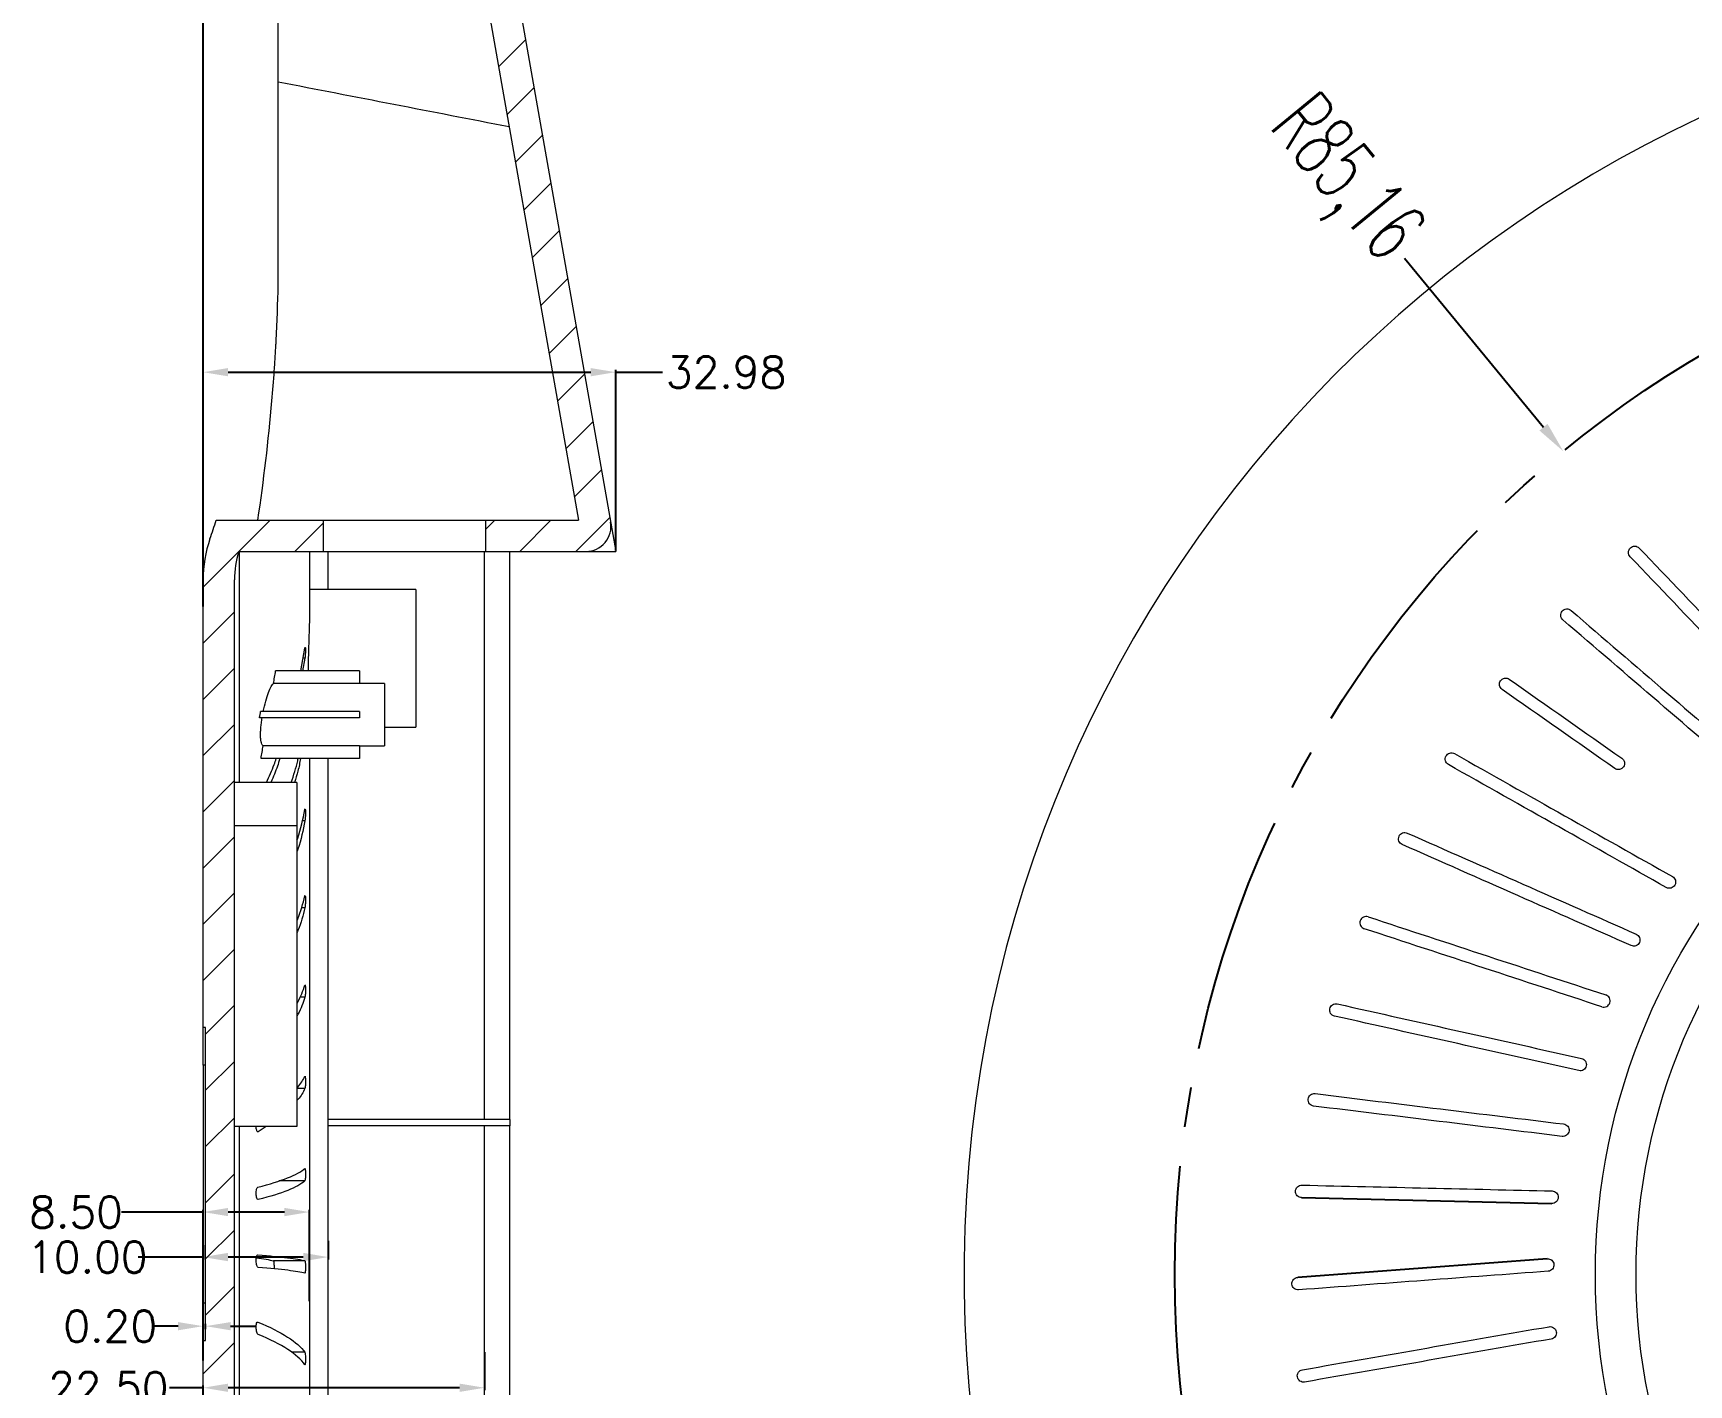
# Model space of a CAD drawing. Header units: inches. Extents: x -1125 to 2189, y 556 to 1115.
# Drawn here: x 1201.9 to 1334.2, y 889 to 997 of the extents above; entities that cross this region are included whole.
import ezdxf

# ---------------------------------------------------------------- set-up
doc = ezdxf.new("R2010")
doc.units = ezdxf.units.IN
doc.linetypes.add('CENTER2', pattern=[28.575, 19.05, -3.175, 3.175, -3.175])
doc.styles.add('SLDTEXTSTYLE2', font='TXT', dxfattribs={"width": 0.6, "bigfont": 'bigfont'})
doc.styles.get("Standard").update_dxf_attribs({"font": 'txt', "bigfont": 'gbcbig.shx'})
doc.dimstyles.new('2.5', dxfattribs={"dimtxt": 2.5, "dimasz": 2, "dimexe": 0.18, "dimexo": 0.0625, "dimgap": 0.09, "dimtad": 0, "dimzin": 0, "dimdsep": 46, "dimtxsty": 'Standard', "dimcen": 2, "dimclrd": 3, "dimclre": 3, "dimclrt": 256, "dimadec": 0, "dimazin": 0, "dimtfac": 1, "dimtofl": 0, "dimtmove": 0, "dimatfit": 3, "dimfxl": 1, "dimtolj": 1, "dimtzin": 0, "dimarcsym": 0})
doc.dimstyles.new('5', dxfattribs={"dimtxt": 5, "dimasz": 2.5, "dimexe": 1.25, "dimexo": 0.625, "dimtad": 0, "dimtxsty": 'SLDTEXTSTYLE2', "dimcen": 2.5, "dimclrd": 3, "dimclre": 3, "dimclrt": 256, "dimadec": 0, "dimazin": 0, "dimtfac": 1, "dimtofl": 0, "dimtmove": 0, "dimatfit": 3, "dimfxl": 1, "dimarcsym": 0})
pattern_1 = [(45, (1307.6233, -95.6532), (-2.245064, 2.245064), [])]

# ---------------------------------------------------------------- blocks, each defined once
blk = doc.blocks.new('*D33')
at = {"color": 3, "lineweight": -2}
for p, q in [((1213.48, 893.64), (1211.48, 893.64)), ((1215.48, 893.41), (1215.48, 893.82)), ((1215.68, 893.41), (1215.68, 893.82)), ((1217.68, 893.64), (1219.68, 893.64))]:
    blk.add_line(p, q, dxfattribs=at)
at = {"color": 3}
for points in [[(1213.48, 893.97), (1213.48, 893.31), (1215.48, 893.64)], [(1217.68, 893.97), (1217.68, 893.31), (1215.68, 893.64)]]:
    blk.add_solid(points, dxfattribs=at)
at = {"layer": 'Defpoints', "color": 0}
for p in [(1215.48, 893.64), (1215.48, 893.35), (1215.68, 893.35)]:
    blk.add_point(p, dxfattribs=at)
at = {"insert": (1208.06, 893.64), "char_height": 2.5, "attachment_point": 5}
blk.add_mtext('\\A1;0.20', dxfattribs=at)
blk = doc.blocks.new('*D34')
at = {"color": 3, "lineweight": -2}
for p, q in [((1215.48, 902.76), (1208.96, 902.76)), ((1215.48, 890.91), (1215.48, 902.94)), ((1221.98, 902.76), (1217.48, 902.76)), ((1223.98, 895.63), (1223.98, 902.94))]:
    blk.add_line(p, q, dxfattribs=at)
at = {"color": 3}
for points in [[(1217.48, 903.09), (1217.48, 902.43), (1215.48, 902.76)], [(1221.98, 903.09), (1221.98, 902.43), (1223.98, 902.76)]]:
    blk.add_solid(points, dxfattribs=at)
at = {"layer": 'Defpoints', "color": 0}
for p in [(1223.98, 902.76), (1223.98, 895.56), (1215.48, 890.85)]:
    blk.add_point(p, dxfattribs=at)
at = {"insert": (1205.33, 902.76), "char_height": 2.5, "attachment_point": 5}
blk.add_mtext('\\A1;8.50', dxfattribs=at)
blk = doc.blocks.new('*D35')
at = {"color": 3, "lineweight": -2}
for p, q in [((1215.48, 900.12), (1215.48, 898.98)), ((1225.48, 900.45), (1225.48, 898.98)), ((1215.48, 899.16), (1210.28, 899.16)), ((1223.48, 899.16), (1217.48, 899.16))]:
    blk.add_line(p, q, dxfattribs=at)
at = {"color": 3}
for points in [[(1217.48, 899.5), (1217.48, 898.83), (1215.48, 899.16)], [(1223.48, 899.5), (1223.48, 898.83), (1225.48, 899.16)]]:
    blk.add_solid(points, dxfattribs=at)
at = {"layer": 'Defpoints', "color": 0}
for p in [(1215.48, 900.18), (1225.48, 900.51), (1215.48, 899.16)]:
    blk.add_point(p, dxfattribs=at)
at = {"insert": (1206.23, 899.16), "char_height": 2.5, "attachment_point": 5}
blk.add_mtext('\\A1;10.00', dxfattribs=at)
blk = doc.blocks.new('*D36')
at = {"color": 3, "lineweight": -2}
for p, q in [((1237.98, 891.57), (1237.98, 888.54)), ((1215.48, 888.72), (1212.79, 888.72)), ((1215.48, 887.97), (1215.48, 888.9)), ((1235.98, 888.72), (1217.48, 888.72))]:
    blk.add_line(p, q, dxfattribs=at)
at = {"color": 3}
for points in [[(1217.48, 889.05), (1217.48, 888.39), (1215.48, 888.72)], [(1235.98, 889.05), (1235.98, 888.39), (1237.98, 888.72)]]:
    blk.add_solid(points, dxfattribs=at)
at = {"layer": 'Defpoints', "color": 0}
for p in [(1237.98, 891.63), (1215.48, 888.72), (1215.48, 887.91)]:
    blk.add_point(p, dxfattribs=at)
at = {"insert": (1207.91, 888.72), "char_height": 2.5, "attachment_point": 5}
blk.add_mtext('\\A1;22.50', dxfattribs=at)
blk = doc.blocks.new('*D42')
at = {"color": 3, "lineweight": -2}
for p, q in [((1215.48, 951.16), (1215.48, 970.05)), ((1248.46, 955.61), (1248.46, 970.05)), ((1217.48, 969.87), (1246.46, 969.87)), ((1248.46, 969.87), (1252.19, 969.87))]:
    blk.add_line(p, q, dxfattribs=at)
at = {"color": 3}
for points in [[(1217.48, 970.2), (1217.48, 969.54), (1215.48, 969.87)], [(1246.46, 970.2), (1246.46, 969.54), (1248.46, 969.87)]]:
    blk.add_solid(points, dxfattribs=at)
at = {"layer": 'Defpoints', "color": 0}
for p in [(1215.48, 969.87), (1248.46, 955.55), (1215.48, 951.09)]:
    blk.add_point(p, dxfattribs=at)
at = {"insert": (1257.28, 969.87), "char_height": 2.5, "attachment_point": 5}
blk.add_mtext('\\A1;32.98', dxfattribs=at)
blk = doc.blocks.new('*D44')
at = {"color": 3, "lineweight": -2}
for p, q in [((1215.48, 951.16), (1215.48, 1018.42)), ((1217.48, 1018.24), (1222.85, 1018.24)), ((1237.98, 1018.24), (1232.62, 1018.24)), ((1239.98, 1002.84), (1239.98, 1018.42))]:
    blk.add_line(p, q, dxfattribs=at)
at = {"color": 3}
for points in [[(1217.48, 1018.58), (1217.48, 1017.91), (1215.48, 1018.24)], [(1237.98, 1018.58), (1237.98, 1017.91), (1239.98, 1018.24)]]:
    blk.add_solid(points, dxfattribs=at)
at = {"layer": 'Defpoints', "color": 0}
for p in [(1239.98, 1018.24), (1239.98, 1002.78), (1215.48, 951.09)]:
    blk.add_point(p, dxfattribs=at)
at = {"insert": (1227.73, 1018.24), "char_height": 2.5, "attachment_point": 5}
blk.add_mtext('\\A1;24.50', dxfattribs=at)
blk = doc.blocks.new('*D83')
at = {"color": 3, "lineweight": -2}
for p, q in [((1311.5, 978.98), (1322.6, 965.48)), ((1378.29, 895.28), (1378.29, 900.28)), ((1375.79, 897.78), (1380.79, 897.78))]:
    blk.add_line(p, q, dxfattribs=at)
at = {"color": 3}
blk.add_solid([(1322.93, 965.74), (1322.28, 965.21), (1324.19, 963.55)], dxfattribs=at)
at = {"layer": 'Defpoints', "color": 0}
for p in [(1324.19, 963.55), (1378.29, 897.78)]:
    blk.add_point(p, dxfattribs=at)
at = {"insert": (1306.49, 985.06), "char_height": 5, "attachment_point": 5, "rotation": 309.4408, "style": 'SLDTEXTSTYLE2'}
blk.add_mtext('R85,16', dxfattribs=at)

msp = doc.modelspace()

# ---------------------------------------------------------------- hatches: boundary and pattern name
at = {"linetype": 'Continuous', "lineweight": 0}
h = msp.add_hatch(dxfattribs=at)
h.set_pattern_fill('ANSI31', color=4, style=0)
h.set_pattern_definition(pattern_1)
edge = h.paths.add_edge_path(flags=0)
edge.add_line((1231.484, 1007.003), (1231.484, 999.739))
edge.add_line((1231.484, 999.739), (1238.346, 998.529))
edge.add_line((1238.346, 998.529), (1245.484, 958.048))
edge.add_line((1245.484, 958.048), (1238.08, 958.048))
edge.add_line((1238.08, 958.048), (1238.08, 955.548))
edge.add_line((1238.08, 955.548), (1246.08, 955.548))
edge.add_arc((1246.08, 957.548), 2, 270, 370)
edge.add_line((1248.049, 957.895), (1240.747, 999.308))
edge.add_arc((1238.777, 998.961), 2, 10, 80)
edge.add_line((1239.125, 1000.931), (1232.484, 1002.102))
edge.add_line((1232.484, 1002.102), (1232.484, 1004.503))
edge.add_line((1232.484, 1004.503), (1237.984, 1004.503))
edge.add_line((1237.984, 1004.503), (1237.984, 1005.003))
edge.add_line((1237.984, 1005.003), (1239.984, 1005.003))
edge.add_line((1239.984, 1005.003), (1239.984, 1007.003))
edge.add_line((1239.984, 1007.003), (1231.484, 1007.003))
h = msp.add_hatch(dxfattribs=at)
h.set_pattern_fill('ANSI31', color=4, style=0)
h.set_pattern_definition(pattern_1)
edge = h.paths.add_edge_path(flags=0)
edge.add_line((1221.484, 867.503), (1221.484, 864.503))
edge.add_line((1221.484, 864.503), (1222.984, 864.503))
edge.add_line((1222.984, 864.503), (1222.984, 869.003))
edge.add_line((1222.984, 869.003), (1217.984, 869.003))
edge.add_line((1217.984, 869.003), (1217.984, 953.286))
edge.add_arc((1225.484, 953.286), 7.5, 162.44926, 180, ccw=False)
edge.add_line((1218.333, 955.548), (1225.08, 955.548))
edge.add_line((1225.08, 955.548), (1225.08, 958.048))
edge.add_line((1225.08, 958.048), (1216.534, 958.048))
edge.add_arc((1121.149, 989.253), 100.36, 340.97979, 341.88475, ccw=False)
edge.add_arc((1225.484, 953.286), 10, 160.97979, 180)
edge.add_line((1215.484, 953.286), (1215.484, 917.503))
edge.add_line((1215.484, 917.503), (1215.684, 917.503))
edge.add_line((1215.684, 917.503), (1215.684, 892.503))
edge.add_line((1215.684, 892.503), (1215.484, 892.503))
edge.add_line((1215.484, 892.503), (1215.484, 867.503))
edge.add_line((1215.484, 867.503), (1221.484, 867.503))

# ---------------------------------------------------------------- linework, layer by layer
at = {"color": 7, "linetype": 'Continuous', "lineweight": 15}
for p, q in [((1221.484, 993.048), (1221.484, 1001.21)), ((1240.747, 999.308), (1248.463, 955.548)), ((1238.346, 998.529), (1245.484, 958.048)), ((1221.484, 976.862), (1221.484, 993.048)), ((1216.534, 958.048), (1225.08, 958.048)), ((1225.08, 958.048), (1225.08, 955.548)), ((1225.08, 958.048), (1238.08, 958.048)), ((1238.08, 955.548), (1238.08, 958.048)), ((1238.08, 958.048), (1245.484, 958.048)), ((1218.333, 955.548), (1225.08, 955.548)), ((1223.984, 955.548), (1223.984, 950.283)), ((1225.08, 955.548), (1238.08, 955.548)), ((1225.484, 952.503), (1225.484, 955.548)), ((1237.984, 910.143), (1237.984, 955.548)), ((1238.08, 955.548), (1248.463, 955.548)), ((1239.984, 910.143), (1239.984, 955.548)), ((1215.484, 917.503), (1215.484, 953.286)), ((1217.984, 869.003), (1217.984, 953.286)), ((1232.484, 952.503), (1223.984, 952.503)), ((1232.484, 952.503), (1232.484, 941.503)), ((1223.286, 946.003), (1223.616, 947.808)), ((1223.622, 947.02), (1223.437, 946.003)), ((1227.984, 944.99), (1221.113, 944.99)), ((1227.984, 946.003), (1221.275, 946.003)), ((1227.984, 946.003), (1227.984, 944.99)), ((1229.984, 945.003), (1227.984, 945.003)), ((1229.984, 945.003), (1229.984, 940.003)), ((1227.984, 942.253), (1219.986, 942.253)), ((1227.984, 942.753), (1220.082, 942.753)), ((1227.984, 942.753), (1227.984, 942.253)), ((1229.984, 941.503), (1232.484, 941.503)), ((1227.984, 940.015), (1220.284, 940.015)), ((1227.984, 940.015), (1227.984, 939.003)), ((1227.984, 940.003), (1229.984, 940.003)), ((1227.984, 939.003), (1220.111, 939.003)), ((1223.984, 939.003), (1223.984, 871.003)), ((1225.484, 871.003), (1225.484, 939.003)), ((1222.984, 937.093), (1217.984, 937.093)), ((1222.984, 937.093), (1222.984, 933.629)), ((1222.984, 933.629), (1217.984, 933.629)), ((1222.984, 933.629), (1222.984, 909.595)), ((1223.616, 920.887), (1223.628, 920.901)), ((1215.684, 917.503), (1215.484, 917.503)), ((1215.484, 914.503), (1215.484, 917.503)), ((1215.684, 892.503), (1215.684, 917.503)), ((1215.684, 914.503), (1215.484, 914.503)), ((1215.484, 914.503), (1215.484, 895.503)), ((1223.616, 913.607), (1223.624, 913.607)), ((1222.984, 909.595), (1217.984, 909.595)), ((1220.515, 909.595), (1219.881, 909.182)), ((1239.984, 910.143), (1225.484, 910.143)), ((1239.984, 909.643), (1225.484, 909.643)), ((1237.984, 854.74), (1237.984, 909.643)), ((1239.984, 910.143), (1239.984, 909.643)), ((1239.984, 854.74), (1239.984, 909.643)), ((1223.622, 905.247), (1221.534, 905.247)), ((1223.616, 898.869), (1221.106, 898.869)), ((1215.484, 895.503), (1215.684, 895.503)), ((1215.484, 892.503), (1215.484, 895.503)), ((1215.484, 892.503), (1215.684, 892.503)), ((1215.484, 867.503), (1215.484, 892.503))]:
    msp.add_line(p, q, dxfattribs=at)
at = {"color": 8, "linetype": 'Continuous', "lineweight": 15}
for p, q in [((1218.393, 937.093), (1218.393, 955.548)), ((1223.622, 947.02), (1223.472, 947.02)), ((1223.622, 934.028), (1223.393, 934.028)), ((1223.622, 927.082), (1223.325, 927.082)), ((1223.622, 919.924), (1223.211, 919.924)), ((1223.622, 912.622), (1222.984, 912.622)), ((1218.393, 871.784), (1218.393, 909.595)), ((1219.881, 909.182), (1219.843, 909.182)), ((1219.881, 903.752), (1219.849, 903.752)), ((1223.616, 891.553), (1222.549, 891.553))]:
    msp.add_line(p, q, dxfattribs=at)
for p, q in [((1303.273, 903.913), (1323.268, 903.447)), ((1322.903, 899.03), (1302.959, 897.535))]:
    msp.add_line(p, q)
at = {"color": 1, "linetype": 'CENTER2'}
msp.add_circle((1378.292, 897.779), 85.159, dxfattribs=at)
at = {"color": 7, "linetype": 'Continuous', "lineweight": 15}
for radius in [51.543, 48.284]:
    msp.add_circle((1378.292, 897.779), radius, dxfattribs=at)
for centre, radius, start, end in [((1378.292, 897.779), 102, 274.2242, 265.7758), ((1121.149, 989.253), 100.36, 340.97979, 341.88475), ((1246.08, 957.548), 2, 270, 10), ((1225.484, 953.286), 10, 160.97979, 180), ((1225.484, 953.286), 7.5, 162.44926, 180)]:
    msp.add_arc(centre, radius, start, end, dxfattribs=at)
for points in [[(1239.944, 989.468), (1233.791, 990.665), (1227.638, 991.859), (1221.484, 993.048)], [(1319.869, 945.339), (1322.902, 943.212), (1325.903, 941.106), (1328.873, 939.023)], [(1328.299, 938.205), (1325.329, 940.288), (1322.328, 942.393), (1319.295, 944.52)], [(1219.986, 942.253), (1220.002, 942.336), (1220.034, 942.503), (1220.066, 942.669), (1220.082, 942.753)]]:
    msp.add_open_spline(points, degree=3, dxfattribs=at)
for points, knots in [([(1219.861, 958.048), (1220.326, 961.211), (1220.707, 964.389), (1221.054, 968.383), (1221.148, 969.583), (1221.241, 970.986), (1221.282, 971.688), (1221.302, 972.04), (1221.312, 972.215), (1221.316, 972.291), (1221.318, 972.341), (1221.32, 972.368), (1221.4, 973.884), (1221.454, 975.374), (1221.484, 976.862)], [0, 0, 0, 0, 0.5, 0.5, 0.625, 0.6875, 0.71875, 0.734375, 0.7421875, 0.7460937, 0.7460937, 0.75, 0.75, 1, 1, 1, 1]), ([(1329.535, 955.122), (1329.444, 955.217), (1329.394, 955.348), (1329.399, 955.609), (1329.456, 955.738), (1329.645, 955.919), (1329.776, 955.97), (1330.04, 955.964), (1330.167, 955.908), (1330.258, 955.813)], [0, 0, 0, 0, 0.25, 0.25, 0.5, 0.5, 0.75, 0.75, 1, 1, 1, 1]), ([(1330.258, 955.813), (1332.606, 953.357), (1334.932, 950.924), (1339.539, 946.106), (1341.82, 943.72), (1344.079, 941.357)], [0, 0, 0, 0, 0.5, 0.5, 1, 1, 1, 1]), ([(1343.356, 940.666), (1341.098, 943.028), (1338.817, 945.414), (1334.21, 950.233), (1331.884, 952.666), (1329.535, 955.122)], [0, 0, 0, 0, 0.5, 0.5, 1, 1, 1, 1]), ([(1223.984, 950.283), (1223.977, 950.029), (1223.963, 949.515), (1223.936, 948.651), (1223.909, 947.74), (1223.884, 946.847), (1223.872, 946.269), (1223.867, 946.003)], [0, 0, 0, 0, 0.2023201, 0.4105096, 0.6128283, 0.8210115, 1, 1, 1, 1]), ([(1324.155, 950.072), (1324.055, 950.158), (1323.992, 950.283), (1323.972, 950.543), (1324.016, 950.678), (1324.186, 950.876), (1324.311, 950.94), (1324.574, 950.96), (1324.706, 950.917), (1324.806, 950.831)], [0, 0, 0, 0, 0.25, 0.25, 0.5, 0.5, 0.75, 0.75, 1, 1, 1, 1]), ([(1324.806, 950.831), (1327.384, 948.617), (1329.937, 946.424), (1334.993, 942.079), (1337.497, 939.928), (1339.977, 937.798)], [0, 0, 0, 0, 0.5, 0.5, 1, 1, 1, 1]), ([(1339.325, 937.039), (1336.846, 939.169), (1334.342, 941.32), (1329.285, 945.664), (1326.733, 947.858), (1324.155, 950.072)], [0, 0, 0, 0, 0.5, 0.5, 1, 1, 1, 1]), ([(1223.616, 947.808), (1223.628, 947.889), (1223.639, 947.926), (1223.655, 947.895), (1223.66, 947.825), (1223.662, 947.619), (1223.658, 947.484), (1223.644, 947.222), (1223.633, 947.101), (1223.622, 947.02)], [0, 0, 0, 0, 0.25, 0.25, 0.5, 0.5, 0.75, 0.75, 1, 1, 1, 1]), ([(1220.293, 942.753), (1220.352, 943.041), (1220.418, 943.317), (1220.561, 943.836), (1220.634, 944.068), (1220.783, 944.473), (1220.855, 944.636), (1220.993, 944.884), (1221.056, 944.961), (1221.113, 944.99)], [0, 0, 0, 0, 0.25, 0.25, 0.5, 0.5, 0.75, 0.75, 1, 1, 1, 1]), ([(1221.113, 944.99), (1221.14, 945.159), (1221.167, 945.328), (1221.221, 945.666), (1221.248, 945.834), (1221.275, 946.003)], [0, 0, 0, 0, 0.5, 0.5, 1, 1, 1, 1]), ([(1319.295, 944.52), (1319.187, 944.596), (1319.112, 944.714), (1319.067, 944.971), (1319.097, 945.109), (1319.247, 945.323), (1319.365, 945.399), (1319.625, 945.445), (1319.761, 945.415), (1319.869, 945.339)], [0, 0, 0, 0, 0.25, 0.25, 0.5, 0.5, 0.75, 0.75, 1, 1, 1, 1]), ([(1220.284, 940.015), (1220.256, 940.029), (1220.23, 940.055), (1220.183, 940.13), (1220.162, 940.18), (1220.127, 940.301), (1220.112, 940.373), (1220.09, 940.537), (1220.082, 940.63), (1220.075, 940.833), (1220.074, 940.942), (1220.081, 941.177), (1220.088, 941.303), (1220.109, 941.561), (1220.123, 941.695), (1220.158, 941.97), (1220.178, 942.112), (1220.201, 942.253)], [0, 0, 0, 0, 0.125, 0.125, 0.25, 0.25, 0.375, 0.375, 0.5, 0.5, 0.625, 0.625, 0.75, 0.75, 0.875, 0.875, 1, 1, 1, 1]), ([(1220.111, 939.003), (1220.14, 939.172), (1220.169, 939.341), (1220.227, 939.68), (1220.255, 939.848), (1220.284, 940.015)], [0, 0, 0, 0, 0.5, 0.5, 1, 1, 1, 1]), ([(1220.545, 937.093), (1220.764, 937.564), (1221.057, 938.196), (1221.273, 938.839), (1221.329, 939.003)], [0, 0, 0, 0, 0.7452107, 1, 1, 1, 1]), ([(1221.62, 939.003), (1221.487, 938.585), (1221.283, 937.943), (1221.003, 937.313), (1220.905, 937.093)], [0, 0, 0, 0, 0.6513111, 1, 1, 1, 1]), ([(1222.519, 937.093), (1222.718, 937.665), (1222.938, 938.299), (1223.07, 938.94), (1223.083, 939.003)], [0, 0, 0, 0, 0.9025877, 1, 1, 1, 1]), ([(1223.269, 939.003), (1223.207, 938.667), (1223.09, 938.027), (1222.885, 937.394), (1222.787, 937.093)], [0, 0, 0, 0, 0.5246999, 1, 1, 1, 1]), ([(1315.002, 938.519), (1314.887, 938.584), (1314.801, 938.694), (1314.731, 938.945), (1314.747, 939.086), (1314.876, 939.314), (1314.986, 939.401), (1315.24, 939.472), (1315.378, 939.455), (1315.493, 939.39)], [0, 0, 0, 0, 0.25, 0.25, 0.5, 0.5, 0.75, 0.75, 1, 1, 1, 1]), ([(1332.421, 928.692), (1329.574, 930.298), (1326.699, 931.92), (1320.893, 935.196), (1317.962, 936.849), (1315.002, 938.519)], [0, 0, 0, 0, 0.5, 0.5, 1, 1, 1, 1]), ([(1315.493, 939.39), (1318.452, 937.72), (1321.384, 936.067), (1327.19, 932.791), (1330.065, 931.169), (1332.912, 929.563)], [0, 0, 0, 0, 0.5, 0.5, 1, 1, 1, 1]), ([(1328.873, 939.023), (1328.979, 938.949), (1329.054, 938.831), (1329.101, 938.576), (1329.072, 938.437), (1328.92, 938.219), (1328.799, 938.143), (1328.542, 938.099), (1328.406, 938.129), (1328.299, 938.205)], [0, 0, 0, 0, 0.25, 0.25, 0.5, 0.5, 0.75, 0.75, 1, 1, 1, 1]), ([(1222.984, 932.465), (1223.004, 932.52), (1223.301, 933.334), (1223.464, 934.155), (1223.616, 934.921)], [0, 0, 0, 0, 0.0675743, 1, 1, 1, 1]), ([(1223.616, 934.921), (1223.621, 934.945), (1223.628, 934.977), (1223.634, 934.97), (1223.636, 934.968)], [0, 0, 0, 0, 0.7239282, 1, 1, 1, 1]), ([(1223.644, 934.964), (1223.651, 934.942), (1223.656, 934.89), (1223.662, 934.738), (1223.662, 934.641), (1223.657, 934.437), (1223.653, 934.331), (1223.639, 934.15), (1223.631, 934.075), (1223.622, 934.028)], [0, 0, 0, 0, 0.25, 0.25, 0.5, 0.5, 0.75, 0.75, 1, 1, 1, 1]), ([(1223.622, 934.028), (1223.472, 933.27), (1223.308, 932.44), (1223.009, 931.618), (1222.984, 931.548)], [0, 0, 0, 0, 0.91395025, 1, 1, 1, 1]), ([(1311.317, 932.126), (1311.196, 932.18), (1311.1, 932.281), (1311.005, 932.524), (1311.008, 932.666), (1311.113, 932.905), (1311.215, 933.002), (1311.461, 933.098), (1311.6, 933.094), (1311.72, 933.041)], [0, 0, 0, 0, 0.25, 0.25, 0.5, 0.5, 0.75, 0.75, 1, 1, 1, 1]), ([(1311.72, 933.041), (1314.829, 931.669), (1317.908, 930.311), (1324.007, 927.62), (1327.028, 926.287), (1330.018, 924.967)], [0, 0, 0, 0, 0.5, 0.5, 1, 1, 1, 1]), ([(1329.615, 924.052), (1326.624, 925.372), (1323.604, 926.704), (1317.505, 929.396), (1314.426, 930.754), (1311.317, 932.126)], [0, 0, 0, 0, 0.5, 0.5, 1, 1, 1, 1]), ([(1332.912, 929.563), (1333.025, 929.5), (1333.11, 929.393), (1333.183, 929.143), (1333.168, 929.001), (1333.039, 928.768), (1332.925, 928.68), (1332.669, 928.611), (1332.534, 928.629), (1332.421, 928.692)], [0, 0, 0, 0, 0.25, 0.25, 0.5, 0.5, 0.75, 0.75, 1, 1, 1, 1]), ([(1222.984, 926.048), (1223.004, 926.092), (1223.301, 926.743), (1223.464, 927.401), (1223.616, 928.015)], [0, 0, 0, 0, 0.067574, 1, 1, 1, 1]), ([(1223.616, 928.015), (1223.621, 928.035), (1223.627, 928.056), (1223.631, 928.047), (1223.632, 928.046)], [0, 0, 0, 0, 0.9164402, 1, 1, 1, 1]), ([(1223.644, 928.025), (1223.651, 927.994), (1223.656, 927.932), (1223.662, 927.768), (1223.662, 927.666), (1223.657, 927.461), (1223.653, 927.357), (1223.639, 927.187), (1223.631, 927.12), (1223.622, 927.082)], [0, 0, 0, 0, 0.25, 0.25, 0.5, 0.5, 0.75, 0.75, 1, 1, 1, 1]), ([(1223.622, 927.082), (1223.472, 926.475), (1223.308, 925.81), (1223.009, 925.152), (1222.984, 925.095)], [0, 0, 0, 0, 0.91394917, 1, 1, 1, 1]), ([(1308.588, 926.353), (1308.462, 926.395), (1308.323, 926.384), (1308.09, 926.266), (1307.997, 926.159), (1307.916, 925.91), (1307.926, 925.77), (1308.045, 925.535), (1308.152, 925.444), (1308.275, 925.403)], [0, 0, 0, 0, 0.25, 0.25, 0.5, 0.5, 0.75, 0.75, 1, 1, 1, 1]), ([(1308.588, 926.353), (1311.816, 925.293), (1315.013, 924.242), (1321.347, 922.161), (1324.483, 921.13), (1327.588, 920.11)], [0, 0, 0, 0, 0.5, 0.5, 1, 1, 1, 1]), ([(1327.276, 919.16), (1324.171, 920.18), (1321.035, 921.211), (1314.702, 923.292), (1311.504, 924.342), (1308.275, 925.403)], [0, 0, 0, 0, 0.5, 0.5, 1, 1, 1, 1]), ([(1330.018, 924.967), (1330.137, 924.915), (1330.232, 924.817), (1330.329, 924.576), (1330.328, 924.432), (1330.222, 924.188), (1330.117, 924.089), (1329.87, 923.995), (1329.733, 924), (1329.615, 924.052)], [0, 0, 0, 0, 0.25, 0.25, 0.5, 0.5, 0.75, 0.75, 1, 1, 1, 1]), ([(1222.984, 919.428), (1223.004, 919.46), (1223.301, 919.944), (1223.464, 920.432), (1223.616, 920.887)], [0, 0, 0, 0, 0.0675743, 1, 1, 1, 1]), ([(1223.622, 919.924), (1223.472, 919.473), (1223.308, 918.98), (1223.009, 918.491), (1222.984, 918.449)], [0, 0, 0, 0, 0.9139494, 1, 1, 1, 1]), ([(1223.631, 920.904), (1223.64, 920.897), (1223.649, 920.847), (1223.66, 920.684), (1223.662, 920.573), (1223.66, 920.34), (1223.656, 920.22), (1223.641, 920.027), (1223.632, 919.955), (1223.622, 919.924)], [0, 0, 0, 0, 0.25, 0.25, 0.5, 0.5, 0.75, 0.75, 1, 1, 1, 1]), ([(1327.276, 919.16), (1327.399, 919.12), (1327.536, 919.129), (1327.771, 919.245), (1327.866, 919.353), (1327.949, 919.607), (1327.936, 919.75), (1327.815, 919.982), (1327.71, 920.07), (1327.588, 920.11)], [0, 0, 0, 0, 0.25, 0.25, 0.5, 0.5, 0.75, 0.75, 1, 1, 1, 1]), ([(1305.907, 918.415), (1305.778, 918.444), (1305.664, 918.525), (1305.524, 918.745), (1305.5, 918.884), (1305.556, 919.139), (1305.636, 919.254), (1305.859, 919.396), (1305.996, 919.42), (1306.125, 919.391)], [0, 0, 0, 0, 0.25, 0.25, 0.5, 0.5, 0.75, 0.75, 1, 1, 1, 1]), ([(1325.428, 914.062), (1322.238, 914.773), (1319.016, 915.492), (1312.509, 916.943), (1309.224, 917.675), (1305.907, 918.415)], [0, 0, 0, 0, 0.5, 0.5, 1, 1, 1, 1]), ([(1306.125, 919.391), (1309.441, 918.652), (1312.726, 917.919), (1319.233, 916.468), (1322.455, 915.749), (1325.645, 915.038)], [0, 0, 0, 0, 0.5, 0.5, 1, 1, 1, 1]), ([(1325.645, 915.038), (1325.772, 915.01), (1325.884, 914.933), (1326.026, 914.715), (1326.053, 914.574), (1325.997, 914.314), (1325.914, 914.196), (1325.689, 914.056), (1325.554, 914.034), (1325.428, 914.062)], [0, 0, 0, 0, 0.25, 0.25, 0.5, 0.5, 0.75, 0.75, 1, 1, 1, 1]), ([(1222.984, 912.669), (1223.004, 912.69), (1223.301, 913.001), (1223.464, 913.314), (1223.616, 913.607)], [0, 0, 0, 0, 0.0675749, 1, 1, 1, 1]), ([(1223.631, 913.608), (1223.64, 913.588), (1223.649, 913.528), (1223.66, 913.349), (1223.662, 913.234), (1223.66, 912.999), (1223.656, 912.883), (1223.641, 912.704), (1223.632, 912.642), (1223.622, 912.622)], [0, 0, 0, 0, 0.25, 0.25, 0.5, 0.5, 0.75, 0.75, 1, 1, 1, 1]), ([(1223.622, 912.622), (1223.472, 912.332), (1223.308, 912.015), (1223.009, 911.701), (1222.984, 911.674)], [0, 0, 0, 0, 0.9139502, 1, 1, 1, 1]), ([(1304.234, 911.228), (1304.104, 911.244), (1303.982, 911.314), (1303.821, 911.519), (1303.783, 911.655), (1303.814, 911.915), (1303.883, 912.037), (1304.091, 912.2), (1304.225, 912.237), (1304.355, 912.221)], [0, 0, 0, 0, 0.25, 0.25, 0.5, 0.5, 0.75, 0.75, 1, 1, 1, 1]), ([(1304.355, 912.221), (1307.729, 911.81), (1311.069, 911.402), (1317.687, 910.595), (1320.964, 910.196), (1324.208, 909.8)], [0, 0, 0, 0, 0.5, 0.5, 1, 1, 1, 1]), ([(1324.087, 908.808), (1320.843, 909.203), (1317.567, 909.603), (1310.949, 910.41), (1307.608, 910.817), (1304.234, 911.228)], [0, 0, 0, 0, 0.5, 0.5, 1, 1, 1, 1]), ([(1219.856, 909.182), (1219.847, 909.181), (1219.822, 909.176), (1219.782, 909.235), (1219.745, 909.348), (1219.724, 909.476), (1219.723, 909.564), (1219.722, 909.595)], [0, 0, 0, 0, 0.1281002, 0.3817843, 0.631676, 0.8720049, 1, 1, 1, 1]), ([(1324.208, 909.8), (1324.337, 909.785), (1324.456, 909.719), (1324.619, 909.516), (1324.66, 909.378), (1324.629, 909.114), (1324.558, 908.989), (1324.348, 908.827), (1324.216, 908.792), (1324.087, 908.808)], [0, 0, 0, 0, 0.25, 0.25, 0.5, 0.5, 0.75, 0.75, 1, 1, 1, 1]), ([(1219.855, 904.75), (1220.811, 904.994), (1221.602, 905.241), (1222.856, 905.739), (1223.319, 905.99), (1223.616, 906.244)], [0, 0, 0, 0, 0.5, 0.5, 1, 1, 1, 1]), ([(1223.622, 905.247), (1223.327, 904.993), (1222.867, 904.742), (1221.619, 904.244), (1220.833, 903.997), (1219.881, 903.752)], [0, 0, 0, 0, 0.5, 0.5, 1, 1, 1, 1]), ([(1223.616, 906.244), (1223.628, 906.254), (1223.639, 906.21), (1223.655, 906.04), (1223.66, 905.914), (1223.662, 905.653), (1223.658, 905.52), (1223.644, 905.319), (1223.633, 905.257), (1223.622, 905.247)], [0, 0, 0, 0, 0.25, 0.25, 0.5, 0.5, 0.75, 0.75, 1, 1, 1, 1]), ([(1219.881, 903.752), (1219.843, 903.743), (1219.805, 903.784), (1219.745, 903.952), (1219.724, 904.079), (1219.717, 904.344), (1219.73, 904.48), (1219.781, 904.68), (1219.817, 904.74), (1219.855, 904.75)], [0, 0, 0, 0, 0.25, 0.25, 0.5, 0.5, 0.75, 0.75, 1, 1, 1, 1]), ([(1303.273, 903.913), (1303.143, 903.916), (1303.014, 903.973), (1302.834, 904.161), (1302.782, 904.292), (1302.788, 904.554), (1302.845, 904.683), (1303.035, 904.865), (1303.165, 904.915), (1303.297, 904.912)], [0, 0, 0, 0, 0.25, 0.25, 0.5, 0.5, 0.75, 0.75, 1, 1, 1, 1]), ([(1303.297, 904.912), (1306.694, 904.833), (1310.058, 904.755), (1316.723, 904.6), (1320.023, 904.523), (1323.291, 904.447)], [0, 0, 0, 0, 0.5, 0.5, 1, 1, 1, 1]), ([(1323.291, 904.447), (1323.42, 904.444), (1323.546, 904.39), (1323.727, 904.204), (1323.782, 904.072), (1323.777, 903.805), (1323.718, 903.673), (1323.526, 903.492), (1323.397, 903.444), (1323.268, 903.447)], [0, 0, 0, 0, 0.25, 0.25, 0.5, 0.5, 0.75, 0.75, 1, 1, 1, 1]), ([(1219.881, 898.335), (1219.844, 898.338), (1219.805, 898.392), (1219.745, 898.578), (1219.724, 898.711), (1219.717, 898.977), (1219.73, 899.109), (1219.781, 899.289), (1219.817, 899.338), (1219.855, 899.335)], [0, 0, 0, 0, 0.25, 0.25, 0.5, 0.5, 0.75, 0.75, 1, 1, 1, 1]), ([(1219.736, 899.097), (1220.016, 899.061), (1220.598, 898.985), (1220.933, 898.909), (1221.106, 898.869)], [0, 0, 0, 0, 0.4805534, 1, 1, 1, 1]), ([(1219.855, 899.335), (1220.811, 899.259), (1221.602, 899.182), (1222.856, 899.027), (1223.319, 898.948), (1223.616, 898.869)], [0, 0, 0, 0, 0.5, 0.5, 1, 1, 1, 1]), ([(1221.106, 898.869), (1221.111, 898.864), (1221.12, 898.853), (1221.133, 898.774), (1221.144, 898.648), (1221.151, 898.492), (1221.153, 898.342), (1221.152, 898.256), (1221.151, 898.223)], [0, 0, 0, 0, 0.15824776, 0.34176626, 0.5249968, 0.70759519, 0.88957377, 1, 1, 1, 1]), ([(1223.616, 898.869), (1223.628, 898.866), (1223.639, 898.809), (1223.655, 898.621), (1223.66, 898.49), (1223.662, 898.228), (1223.658, 898.099), (1223.644, 897.917), (1223.633, 897.867), (1223.622, 897.87)], [0, 0, 0, 0, 0.25, 0.25, 0.5, 0.5, 0.75, 0.75, 1, 1, 1, 1]), ([(1322.903, 899.03), (1323.032, 899.039), (1323.162, 898.998), (1323.361, 898.83), (1323.428, 898.704), (1323.449, 898.438), (1323.404, 898.301), (1323.229, 898.102), (1323.106, 898.042), (1322.977, 898.032)], [0, 0, 0, 0, 0.25, 0.25, 0.5, 0.5, 0.75, 0.75, 1, 1, 1, 1]), ([(1223.622, 897.87), (1223.327, 897.949), (1222.867, 898.027), (1221.619, 898.182), (1220.833, 898.259), (1219.881, 898.335)], [0, 0, 0, 0, 0.5, 0.5, 1, 1, 1, 1]), ([(1303.033, 896.538), (1302.902, 896.528), (1302.769, 896.572), (1302.571, 896.742), (1302.507, 896.868), (1302.488, 897.129), (1302.531, 897.262), (1302.703, 897.463), (1302.827, 897.525), (1302.959, 897.535)], [0, 0, 0, 0, 0.25, 0.25, 0.5, 0.5, 0.75, 0.75, 1, 1, 1, 1]), ([(1322.977, 898.032), (1319.718, 897.788), (1316.427, 897.541), (1309.779, 897.043), (1306.422, 896.792), (1303.033, 896.538)], [0, 0, 0, 0, 0.5, 0.5, 1, 1, 1, 1]), ([(1219.881, 892.982), (1219.843, 892.997), (1219.805, 893.064), (1219.745, 893.267), (1219.724, 893.404), (1219.717, 893.668), (1219.73, 893.793), (1219.781, 893.955), (1219.817, 893.99), (1219.855, 893.974)], [0, 0, 0, 0, 0.25, 0.25, 0.5, 0.5, 0.75, 0.75, 1, 1, 1, 1]), ([(1219.855, 893.974), (1220.811, 893.578), (1221.602, 893.179), (1222.856, 892.372), (1223.319, 891.964), (1223.616, 891.553)], [0, 0, 0, 0, 0.5, 0.5, 1, 1, 1, 1]), ([(1303.345, 890.16), (1306.692, 890.744), (1310.007, 891.323), (1316.574, 892.47), (1319.826, 893.038), (1323.046, 893.6)], [0, 0, 0, 0, 0.5, 0.5, 1, 1, 1, 1]), ([(1323.046, 893.6), (1323.174, 893.622), (1323.307, 893.594), (1323.522, 893.447), (1323.601, 893.327), (1323.648, 893.065), (1323.616, 892.925), (1323.462, 892.709), (1323.346, 892.637), (1323.218, 892.615)], [0, 0, 0, 0, 0.25, 0.25, 0.5, 0.5, 0.75, 0.75, 1, 1, 1, 1]), ([(1223.622, 890.561), (1223.327, 890.972), (1222.867, 891.379), (1221.619, 892.186), (1220.833, 892.586), (1219.881, 892.982)], [0, 0, 0, 0, 0.5, 0.5, 1, 1, 1, 1]), ([(1323.218, 892.615), (1319.999, 892.053), (1316.747, 891.485), (1310.18, 890.338), (1306.865, 889.759), (1303.517, 889.175)], [0, 0, 0, 0, 0.5, 0.5, 1, 1, 1, 1]), ([(1223.616, 891.553), (1223.628, 891.538), (1223.639, 891.468), (1223.655, 891.263), (1223.66, 891.127), (1223.662, 890.867), (1223.658, 890.745), (1223.644, 890.582), (1223.633, 890.545), (1223.622, 890.561)], [0, 0, 0, 0, 0.25, 0.25, 0.5, 0.5, 0.75, 0.75, 1, 1, 1, 1]), ([(1303.517, 889.175), (1303.387, 889.152), (1303.25, 889.183), (1303.037, 889.333), (1302.961, 889.452), (1302.916, 889.71), (1302.946, 889.847), (1303.097, 890.063), (1303.215, 890.137), (1303.345, 890.16)], [0, 0, 0, 0, 0.25, 0.25, 0.5, 0.5, 0.75, 0.75, 1, 1, 1, 1])]:
    msp.add_open_spline(points, degree=3, knots=knots, dxfattribs=at)

# ---------------------------------------------------------------- dimensions: what is measured, and where the dimension line sits
for base, p1, p2, picture, middle in [((1239.984, 1018.243), (1215.484, 951.093), (1239.984, 1002.779), '*D44', (1227.734, 1018.243)), ((1215.484, 893.64), (1215.684, 893.347), (1215.484, 893.347), '*D33', (1208.06, 893.64))]:
    dim = msp.add_linear_dim(base=base, p1=p1, p2=p2, dimstyle='2.5')
    dim.commit()
    dim.dimension.update_dxf_attribs({"geometry": picture, "text_midpoint": middle})
dim = msp.add_radius_dim(center=(1378.292, 897.779), mpoint=(1324.192, 963.546), dimstyle='5')
dim.commit()
dim.dimension.update_dxf_attribs({"geometry": '*D83', "text_midpoint": (1306.494, 985.061), "dimtype": 164})
for base, p1, p2, picture, middle in [((1215.484, 969.871), (1248.463, 955.548), (1215.484, 951.093), '*D42', (1257.282, 969.871)), ((1223.984, 902.759), (1215.484, 890.846), (1223.984, 895.563), '*D34', (1205.325, 902.759)), ((1215.484, 899.162), (1225.484, 900.514), (1215.484, 900.178), '*D35', (1206.228, 899.162)), ((1215.484, 888.72), (1237.984, 891.629), (1215.484, 887.907), '*D36', (1207.91, 888.72))]:
    dim = msp.add_linear_dim(base=base, p1=p1, p2=p2, dimstyle='2.5')
    dim.commit()
    dim.dimension.update_dxf_attribs({"geometry": picture, "text_midpoint": middle, "dimtype": 160})

doc.saveas('drawing.dxf')
